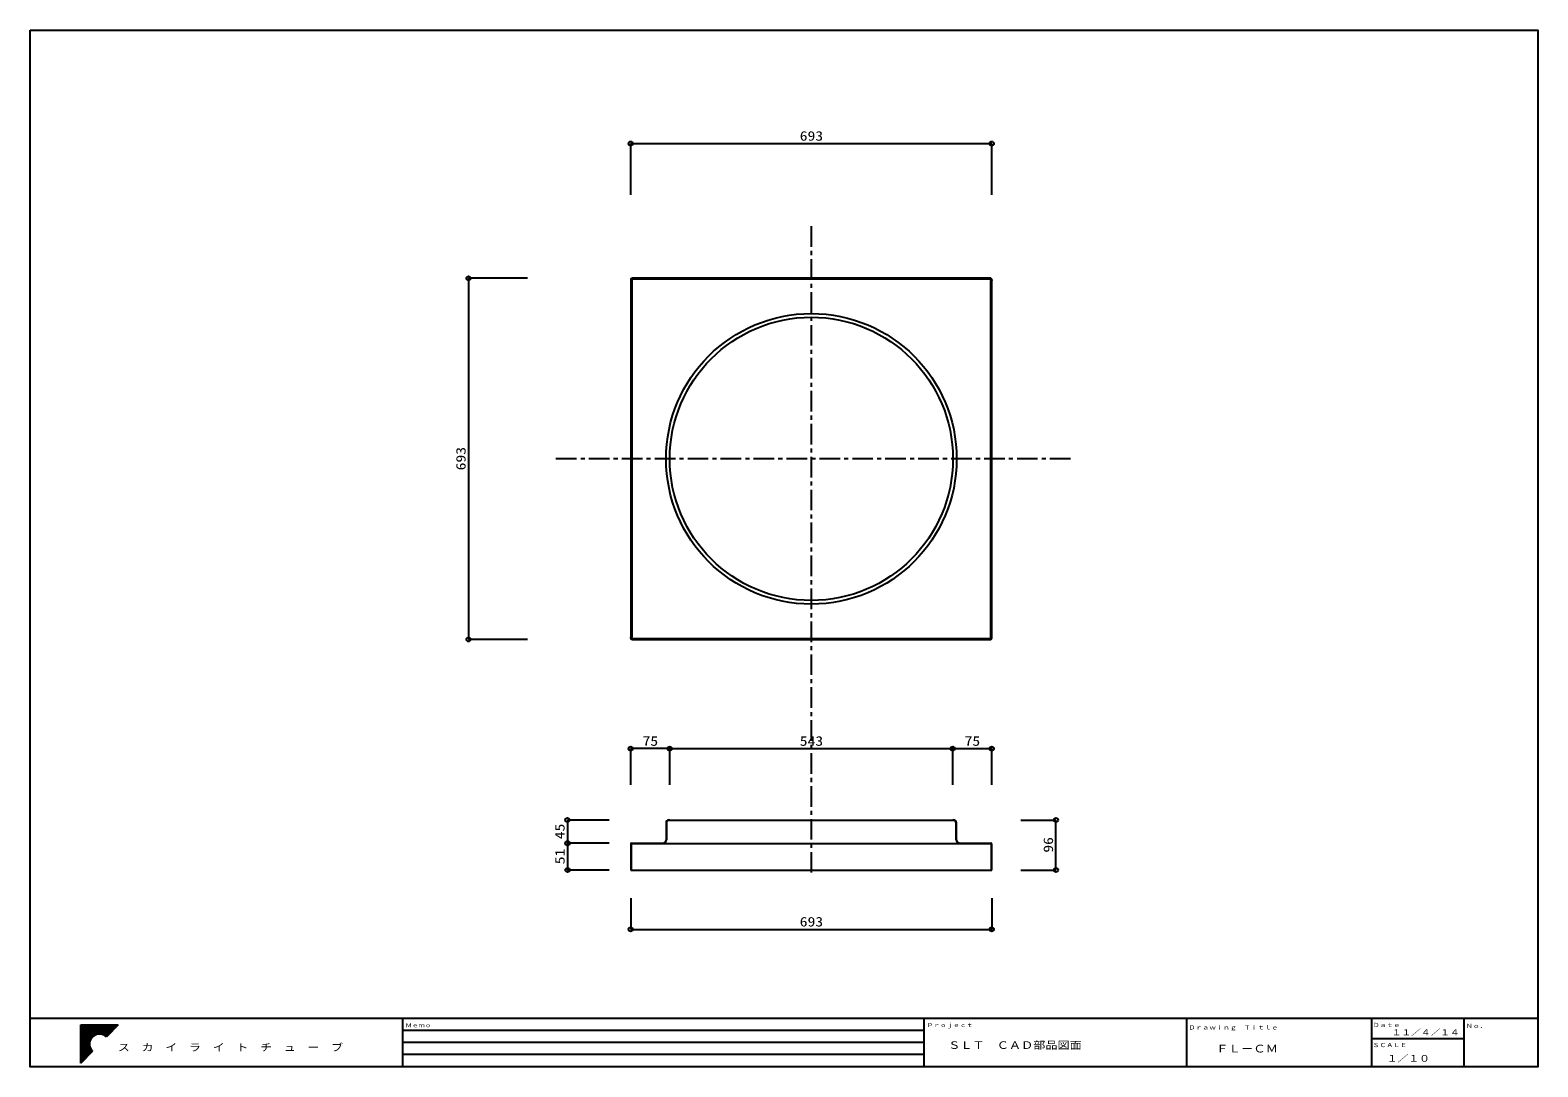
# Model space of a CAD drawing. Units: millimetres at full size. Extents: x -1447 to 1447, y -995 to 995.
import ezdxf
from ezdxf.enums import TextEntityAlignment as Align

# ---------------------------------------------------------------- set-up
doc = ezdxf.new("R2010")
doc.units = ezdxf.units.MM
doc.header["$LTSCALE"] = 7.9
doc.linetypes.add('CHAIN1', pattern=[8, 5, -1, 1, -1])
for name, color, linetype in [('0-1___', 134, 'Continuous'), ('0-3__0-2_用紙フォ__マット_1_1_', 134, 'Continuous'), ('F-F', 134, 'Continuous')]:
    doc.layers.add(name, color=color, linetype=linetype)
doc.styles.add('ＭＳ ゴシック', font='')
doc.styles.get('ＭＳ ゴシック').set_extended_font_data('MS Gothic')

msp = doc.modelspace()

# ---------------------------------------------------------------- linework, layer by layer
at = {"layer": '0-1___', "color": 3}
for p, q in [((-1396.925, -901.252), (1446.625, -901.252)), ((-732.365, -901.252), (-732.365, -993.282)), ((268.025, -901.252), (268.025, -993.282)), ((772.125, -901.252), (772.125, -993.282)), ((1304.625, -901.252), (1304.625, -993.282))]:
    msp.add_line(p, q, dxfattribs=at)
at = {"layer": '0-1___', "color": 6}
for p, q in [((-732.266, -924.259), (268.025, -924.259)), ((-731.383, -947.267), (268.025, -947.267)), ((-732.266, -970.274), (268.025, -970.274))]:
    msp.add_line(p, q, dxfattribs=at)
at = {"layer": '0-1___'}
for p, q in [((1127.125, -901.252), (1127.125, -993.282)), ((1127.125, -940.167), (1304.625, -940.167))]:
    msp.add_line(p, q, dxfattribs=at)
at = {"layer": '0-1___', "color": 3}
msp.add_lwpolyline([(-1446.625, 994.65), (1446.625, 994.65), (1446.625, -994.65), (-1446.625, -994.65)], close=True, dxfattribs=at)
msp.add_lwpolyline([(-1446.625, -901.252), (1446.625, -901.252), (1446.625, -993.282)], dxfattribs=at)
at = {"layer": '0-3__0-2_用紙フォ__マット_1_1_'}
for p, q in [((-1349.584, -914.024), (-1277.687, -914.024)), ((-1349.584, -987.606), (-1349.584, -914.024)), ((-1349.584, -915.444), (-1279.074, -915.444)), ((-1349.584, -916.864), (-1280.462, -916.864)), ((-1349.584, -918.284), (-1281.849, -918.284)), ((-1349.584, -919.704), (-1283.237, -919.704)), ((-1349.584, -921.124), (-1284.624, -921.124)), ((-1349.584, -922.544), (-1286.012, -922.544)), ((-1349.584, -923.964), (-1287.399, -923.964)), ((-1349.584, -925.384), (-1288.787, -925.384)), ((-1277.687, -914.024), (-1300.241, -937.107)), ((-1349.584, -926.804), (-1290.174, -926.804)), ((-1349.584, -928.224), (-1291.562, -928.224)), ((-1349.584, -929.644), (-1292.949, -929.644)), ((-1349.584, -931.064), (-1294.337, -931.064)), ((-1349.584, -932.484), (-1319.23, -932.484)), ((-1349.584, -933.904), (-1322.654, -933.904)), ((-1349.584, -935.324), (-1324.92, -935.324)), ((-1349.584, -936.744), (-1326.648, -936.744)), ((-1349.584, -938.164), (-1328.032, -938.164)), ((-1349.584, -939.584), (-1329.165, -939.584)), ((-1349.584, -941.004), (-1330.099, -941.004)), ((-1349.584, -942.424), (-1330.866, -942.424)), ((-1349.584, -943.844), (-1331.488, -943.844)), ((-1349.584, -945.264), (-1331.979, -945.264)), ((-1349.584, -946.684), (-1332.35, -946.684)), ((-1349.584, -948.104), (-1332.608, -948.104)), ((-1349.584, -949.524), (-1332.757, -949.524)), ((-1349.584, -950.944), (-1332.8, -950.944)), ((-1349.584, -952.364), (-1332.738, -952.364)), ((-1349.584, -953.784), (-1332.569, -953.784)), ((-1308.041, -932.484), (-1295.724, -932.484)), ((-1304.616, -933.904), (-1297.111, -933.904)), ((-1302.35, -935.324), (-1298.499, -935.324)), ((-1349.584, -955.204), (-1332.291, -955.204)), ((-1349.584, -956.624), (-1331.899, -956.624)), ((-1349.584, -958.044), (-1331.385, -958.044)), ((-1349.584, -959.464), (-1330.738, -959.464)), ((-1349.584, -960.884), (-1329.943, -960.884)), ((-1349.584, -962.304), (-1328.975, -962.304)), ((-1349.584, -963.724), (-1327.801, -963.724)), ((-1327.027, -964.521), (-1349.584, -987.606)), ((-1349.584, -965.144), (-1327.636, -965.144)), ((-1349.584, -966.564), (-1329.024, -966.564)), ((-1349.584, -967.984), (-1330.411, -967.984)), ((-1349.584, -969.404), (-1331.798, -969.404)), ((-1349.584, -970.824), (-1333.186, -970.824)), ((-1349.584, -972.244), (-1334.573, -972.244)), ((-1349.584, -973.664), (-1335.961, -973.664)), ((-1349.584, -975.084), (-1337.348, -975.084)), ((-1349.584, -976.504), (-1338.736, -976.504)), ((-1349.584, -977.924), (-1340.123, -977.924)), ((-1349.584, -979.344), (-1341.511, -979.344)), ((-1349.584, -980.764), (-1342.898, -980.764)), ((-1349.584, -982.184), (-1344.286, -982.184)), ((-1349.584, -983.604), (-1345.673, -983.604)), ((-1349.584, -985.024), (-1347.061, -985.024)), ((-1349.584, -986.444), (-1348.448, -986.444))]:
    msp.add_line(p, q, dxfattribs=at)
for start, end in [(45.66363, 224.51236), (224.51236, 225.66363)]:
    msp.add_arc((-1313.635, -950.815), 19.166, start, end, dxfattribs=at)
at = {"layer": 'F-F', "color": 4}
for p, q in [((-294.198, 678.413), (-294.198, 777.016)), ((-294.198, 777.016), (398.775, 777.016)), ((398.775, 678.413), (398.775, 777.016)), ((-492.341, 518.533), (-605.451, 518.533)), ((-605.451, 518.533), (-605.451, -174.508)), ((-492.341, -174.508), (-605.451, -174.508)), ((-294.198, -453.622), (-294.198, -384.04)), ((-219.212, -384.04), (-294.198, -384.04)), ((-219.212, -453.622), (-219.212, -384.04)), ((-219.212, -453.622), (-219.212, -384.04)), ((-219.212, -384.04), (323.788, -384.04)), ((323.788, -453.622), (323.788, -384.04)), ((323.788, -453.622), (323.788, -384.04)), ((323.788, -384.04), (398.775, -384.04)), ((398.775, -453.622), (398.775, -384.04)), ((-335.242, -520.981), (-415.624, -520.981)), ((-415.624, -520.981), (-415.624, -565.485)), ((-219.212, -520.981), (323.788, -520.981)), ((454.493, -520.981), (521.823, -520.981)), ((521.823, -616.943), (521.823, -520.981)), ((-335.242, -565.485), (-415.624, -565.485)), ((-335.242, -565.485), (-415.386, -565.485)), ((-415.386, -565.485), (-415.386, -616.943)), ((-232.66, -566.195), (337.237, -566.195)), ((-335.242, -616.943), (-415.386, -616.943)), ((-293.488, -616.943), (398.065, -616.943)), ((454.493, -616.943), (521.823, -616.943)), ((-294.198, -670.828), (-294.198, -730.828)), ((398.775, -670.828), (398.775, -730.828)), ((-294.198, -730.828), (398.775, -730.828))]:
    msp.add_line(p, q, dxfattribs=at)
at = {"layer": 'F-F', "color": 7, "linetype": 'CHAIN1'}
for p, q in [((52.288, 618.413), (52.288, -622.008)), ((549.929, 172.013), (-444.953, 172.013))]:
    msp.add_line(p, q, dxfattribs=at)
at = {"layer": 'F-F'}
for p, q in [((-294.198, 515.792), (-294.198, 514.176)), ((-293.488, 515.792), (-294.198, 515.792)), ((-294.198, 514.176), (-294.198, -170.151)), ((-294.198, 514.176), (-292.219, 514.176)), ((-293.488, 515.792), (-293.488, 514.176)), ((-292.219, 516.554), (-292.219, 518.533)), ((396.796, 518.533), (-292.219, 518.533)), ((-292.219, 516.554), (-292.219, 514.176)), ((396.796, 516.554), (-292.219, 516.554)), ((-292.219, 514.176), (-292.219, -170.151)), ((396.796, 518.533), (396.796, 516.554)), ((396.796, 516.554), (396.796, 514.176)), ((396.796, 514.176), (398.775, 514.176)), ((396.796, -170.151), (396.796, 514.176)), ((398.065, 515.792), (398.065, 514.176)), ((398.065, 515.792), (398.775, 515.792)), ((398.775, 515.792), (398.775, 514.176)), ((398.775, -170.151), (398.775, 514.176)), ((-292.219, -170.151), (-294.198, -170.151)), ((-294.198, -171.767), (-294.198, -170.151)), ((-293.488, -171.767), (-294.198, -171.767)), ((-293.488, -171.767), (-293.488, -170.151)), ((-292.219, -172.528), (-292.219, -170.151)), ((-292.219, -174.508), (-292.219, -172.528)), ((-292.219, -172.528), (396.796, -172.528)), ((396.796, -172.528), (396.796, -170.151)), ((398.775, -170.151), (396.796, -170.151)), ((396.796, -172.528), (396.796, -174.508)), ((398.065, -171.767), (398.065, -170.151)), ((398.065, -171.767), (398.775, -171.767)), ((398.775, -171.767), (398.775, -170.151)), ((-292.219, -174.508), (396.796, -174.508)), ((-226.316, -526.512), (-226.316, -559.141)), ((-226.316, -539.271), (-226.316, -540.709)), ((-226.316, -545.249), (-226.316, -546.687)), ((-225.606, -526.512), (-225.606, -559.141)), ((-219.212, -520.981), (-220.785, -520.981)), ((-219.212, -521.691), (-220.785, -521.691)), ((-219.212, -521.691), (-219.212, -520.981)), ((323.788, -520.981), (323.788, -521.691)), ((325.362, -520.981), (323.788, -520.981)), ((325.362, -521.691), (323.788, -521.691)), ((330.183, -559.141), (330.183, -526.512)), ((330.893, -559.141), (330.893, -526.512)), ((-294.198, -567.464), (-294.198, -616.943)), ((-293.488, -567.464), (-293.488, -616.943)), ((-292.219, -565.485), (-232.66, -565.485)), ((-292.219, -566.195), (-232.66, -566.195)), ((337.237, -565.485), (396.796, -565.485)), ((337.237, -566.195), (396.796, -566.195)), ((398.065, -616.943), (398.065, -567.464)), ((398.775, -616.943), (398.775, -567.464)), ((-294.198, -616.943), (-293.488, -616.943)), ((398.065, -616.943), (398.775, -616.943))]:
    msp.add_line(p, q, dxfattribs=at)
at = {"layer": 'F-F', "color": 4}
for centre in [(-294.198, 777.016), (398.775, 777.016), (-605.451, 518.533), (-605.451, -174.508), (-294.198, -384.04), (-219.212, -384.04), (-219.212, -384.04), (323.788, -384.04), (323.788, -384.04), (398.775, -384.04), (-415.624, -520.981), (521.823, -520.981), (-415.624, -565.485), (-415.386, -565.485), (-415.386, -616.943), (521.823, -616.943), (-294.198, -730.828), (398.775, -730.828)]:
    msp.add_circle(centre, 4, dxfattribs=at)
at = {"layer": 'F-F'}
for radius in [278.805, 271.7]:
    msp.add_circle((52.488, 172.013), radius, dxfattribs=at)
for centre, radius, start, end in [((-292.219, 515.792), 1.979, 90, 180), ((-292.219, 515.792), 1.269, 90, 180), ((396.796, 515.792), 1.979, 0, 90), ((396.796, 515.792), 1.269, 0, 90), ((-292.219, -171.767), 1.979, 180, 270), ((-292.219, -171.767), 1.269, 180, 270), ((396.796, -171.767), 1.979, 270, 0), ((396.796, -171.767), 1.269, 270, 0), ((-220.785, -526.512), 5.532, 90, 180), ((-220.785, -526.512), 4.821, 90, 180), ((325.362, -526.512), 5.532, 0, 90), ((325.362, -526.512), 4.821, 0, 90), ((-292.219, -567.464), 1.979, 90, 180), ((-292.219, -567.464), 1.269, 90, 180), ((-232.66, -559.141), 6.343, 270, 0), ((-232.66, -559.141), 7.054, 270, 0), ((337.237, -559.141), 7.054, 180, 270), ((337.237, -559.141), 6.343, 180, 270), ((396.796, -567.464), 1.979, 0, 90), ((396.796, -567.464), 1.269, 0, 90)]:
    msp.add_arc(centre, radius, start, end, dxfattribs=at)

# ---------------------------------------------------------------- texts
at = {"layer": '0-1___', "style": 'ＭＳ ゴシック', "width": 1.2}
for s, height, p in [('Ｍｅｍｏ', 7.372, (-726.339, -921.011)), ('Ｐｒｏｊｅｃｔ', 7.53, (274.051, -920.648)), ('Ｄｒａｗｉｎｇ\u3000Ｔｉｔｌｅ', 7.89, (776.187, -925.513)), ('Ｄａｔｅ', 7.89, (1129.59, -920.648)), ('１１／４／１４', 11.36, (1166.191, -937.761)), ('Ｎｏ．', 7.89, (1308.53, -922.439)), ('ＳＬＴ\u3000ＣＡＤ部品図面', 14.23, (315.18, -964.482)), ('ＦＬ－ＣＭ', 14.52, (829.193, -971.455)), ('ＳＣＡＬＥ', 7.89, (1129.383, -959.238)), ('１／１０', 12.62, (1156.798, -988.644))]:
    msp.add_text(s, height=height, dxfattribs=at).set_placement(p, align=Align.BOTTOM_LEFT)
at = {"layer": '0-1___', "color": 6, "style": 'ＭＳ ゴシック', "width": 1.2}
msp.add_text('ス\u3000カ\u3000イ\u3000ラ\u3000イ\u3000ト\u3000チ\u3000ュ\u3000ー\u3000ブ', height=13.89, dxfattribs=at).set_placement((-1278.089, -968.487), align=Align.BOTTOM_LEFT)
at = {"layer": 'F-F', "color": 4, "style": 'ＭＳ ゴシック', "width": 1.2}
for s, p in [('693', (30.23, 777.016)), ('75', (-271.411, -384.04)), ('543', (30.23, -384.04)), ('75', (346.576, -384.04)), ('693', (30.23, -730.828))]:
    msp.add_text(s, height=18.33, dxfattribs=at).set_placement(p, align=Align.BOTTOM_LEFT)
for s, p in [('693', (-605.451, 149.954)), ('45', (-415.624, -557.939)), ('51', (-415.386, -605.92)), ('96', (521.823, -583.668))]:
    msp.add_text(s, height=18.33, rotation=90, dxfattribs=at).set_placement(p, align=Align.BOTTOM_LEFT)

doc.saveas('drawing.dxf')
